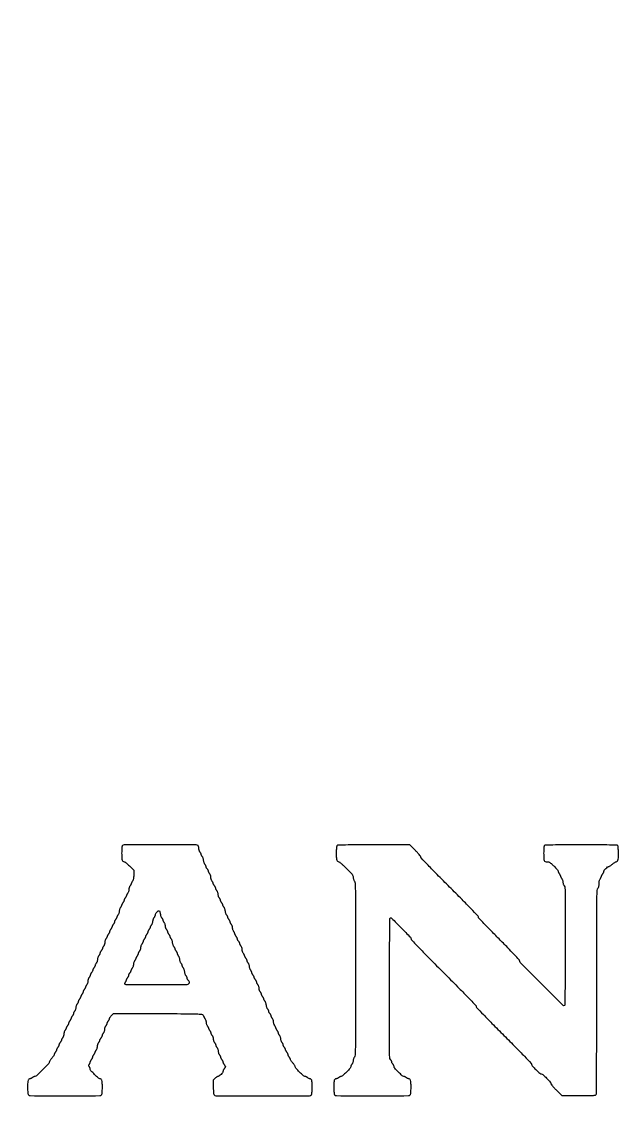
# Model space of a CAD drawing. Header units: millimetres. Extents: x 0 to 1000, y 0 to 588.
# Drawn here: x 827.9 to 1000, y 0 to 311.2 of the extents above; entities that cross this region are included whole.
import ezdxf

# ---------------------------------------------------------------- set-up
doc = ezdxf.new("R2010")
doc.units = ezdxf.units.MM

msp = doc.modelspace()

# ---------------------------------------------------------------- linework, layer by layer
for points in [[(273.277, 483.9348, 0.000002), (273.2766, 337.614, 0.000002), (273.277, 191.2931, 0.198911)], [(677.9378, 384.1605, -0.000004), (677.9814, 359.4812, -0.000291)], [(731.5678, 338.3007, 0.000031), (731.5593, 434.6361, 0.00055)], [(731.484, 192.4257, 0.000011), (731.5272, 222.7923, 0.000297)]]:
    msp.add_lwpolyline(points, format="xyb")
for points in [[(856.9541, 73.4971, 0.157061), (856.8594, 73.3126, 0.017194), (856.7979, 72.8339, 0.016522), (856.7577, 72.1704, 0.006849), (856.7455, 71.2718, 0.009032), (856.7697, 69.9321, 0.061732), (856.8743, 69.2814, 0.158628), (857.0922, 68.9611, 0.166202), (857.4526, 68.8379, -0.15791), (857.6231, 68.7827, -0.011486), (858.0216, 68.4801, -0.015158), (858.4863, 68.0864, -0.01086), (858.9825, 67.6198), (860.2225, 66.4017), (860.2187, 65.0555, -0.010868), (860.2014, 64.3525, -0.036112), (860.1467, 63.8939, -0.054147), (860.0436, 63.559, -0.064262), (859.8748, 63.2745, 0.025088), (859.7441, 63.089, 0.024961), (859.6325, 62.891, 0.025753), (859.5527, 62.7086, 0.082945), (859.5271, 62.5792, -0.082945), (859.5015, 62.4497, -0.025753), (859.4218, 62.2673, -0.024961), (859.3101, 62.0694, -0.025088), (859.1793, 61.8837, 0.05391), (859.0485, 61.6732, 0.031665), (858.937, 61.398, 0.031362), (858.8594, 61.1055, 0.045942), (858.8317, 60.8407, -0.045942), (858.8039, 60.5759, -0.031362), (858.7263, 60.2832, -0.031665), (858.6148, 60.0081, -0.05391), (858.484, 59.7975, 0.025088), (858.3533, 59.612, 0.024961), (858.2416, 59.4139, 0.025753), (858.1618, 59.2316, 0.082945), (858.1363, 59.1021, -0.082945), (858.1107, 58.9727, -0.025753), (858.031, 58.7902, -0.024961), (857.9192, 58.5923, -0.025088), (857.7886, 58.4067, 0.025088), (857.6579, 58.2211, 0.024961), (857.5461, 58.0232, 0.025753), (857.4665, 57.8408, 0.082945), (857.4408, 57.7113, -0.082945), (857.4153, 57.5818, -0.025753), (857.3355, 57.3994, -0.024961), (857.2239, 57.2015, -0.025088), (857.0931, 57.0159, 0.025088), (856.9625, 56.8303, 0.024961), (856.8508, 56.6324, 0.025753), (856.7711, 56.4499, 0.082945), (856.7455, 56.3205, -0.082945), (856.7198, 56.191, -0.025753), (856.6401, 56.0087, -0.024961), (856.5284, 55.8106, -0.025088), (856.3978, 55.6251, 0.05391), (856.2669, 55.4145, 0.031665), (856.1554, 55.1394, 0.031362), (856.0779, 54.8467, 0.045942), (856.0501, 54.5819, -0.045942), (856.0223, 54.3171, -0.031362), (855.9448, 54.0246, -0.031665), (855.8333, 53.7494, -0.05391), (855.7023, 53.5389, 0.025088), (855.5717, 53.3532, 0.024961), (855.4599, 53.1553, 0.025753), (855.3803, 52.9729, 0.082945), (855.3546, 52.8434, -0.082945), (855.3291, 52.714, -0.025753), (855.2493, 52.5316, -0.024961), (855.1376, 52.3336, -0.025088), (855.0069, 52.1481, 0.025088), (854.8762, 51.9625, 0.024961), (854.7646, 51.7645, 0.025753), (854.6848, 51.582, 0.082945), (854.6593, 51.4526, -0.082945), (854.6336, 51.3231, -0.025753), (854.5539, 51.1408, -0.024961), (854.4422, 50.9428, -0.025088), (854.3116, 50.7572, 0.025088), (854.1808, 50.5717, 0.024961), (854.0691, 50.3736, 0.025753), (853.9894, 50.1912, 0.082945), (853.9638, 50.0617, -0.082945), (853.9383, 49.9323, -0.025753), (853.8585, 49.75, -0.024961), (853.7468, 49.5519, -0.025088), (853.6161, 49.3664, 0.025088), (853.4855, 49.1808, 0.024961), (853.3737, 48.9828, 0.025753), (853.2939, 48.8005, 0.082945), (853.2684, 48.671, -0.082945), (853.2428, 48.5416, -0.025753), (853.1631, 48.3591, -0.024961), (853.0514, 48.1611, -0.025088), (852.9207, 47.9755, 0.025088), (852.79, 47.79, 0.024961), (852.6784, 47.592, 0.025753), (852.5986, 47.4096, 0.082945), (852.5731, 47.2802, -0.082945), (852.5474, 47.1507, -0.025753), (852.4676, 46.9683, -0.024961), (852.356, 46.7702, -0.025088), (852.2253, 46.5847, 0.05391), (852.0944, 46.3742, 0.031665), (851.9829, 46.099, 0.031362), (851.9054, 45.8063, 0.045942), (851.8776, 45.5417, -0.045942), (851.8498, 45.2769, -0.031362), (851.7723, 44.9842, -0.031665), (851.6607, 44.709, -0.05391), (851.5299, 44.4985, 0.025088), (851.3992, 44.313, 0.024961), (851.2875, 44.1149, 0.025753), (851.2077, 43.9326, 0.082945), (851.1822, 43.8031, -0.082945), (851.1566, 43.6737, -0.025753), (851.0769, 43.4912, -0.024961), (850.9652, 43.2932, -0.025088), (850.8344, 43.1077, 0.025088), (850.7038, 42.9221, 0.024961), (850.5921, 42.7241, 0.025753), (850.5124, 42.5418, 0.082945), (850.4867, 42.4123, -0.082945), (850.4612, 42.2828, -0.025753), (850.3814, 42.1004, -0.024961), (850.2698, 41.9025, -0.025088), (850.1391, 41.7168, 0.05391), (850.0082, 41.5063, 0.031665), (849.8967, 41.2311, 0.031362), (849.8191, 40.9386, 0.045942), (849.7914, 40.6738, -0.045942), (849.7636, 40.409, -0.031362), (849.6861, 40.1163, -0.031665), (849.5745, 39.8411, -0.05391), (849.4437, 39.6306, 0.025088), (849.3129, 39.4451, 0.024961), (849.2012, 39.247, 0.025753), (849.1215, 39.0647, 0.082945), (849.0959, 38.9353, -0.082945), (849.0704, 38.8058, -0.025753), (848.9906, 38.6234, -0.024961), (848.879, 38.4253, -0.025088), (848.7482, 38.2398, 0.025088), (848.6176, 38.0542, 0.024961), (848.5059, 37.8562, 0.025753), (848.4262, 37.6739, 0.082945), (848.4005, 37.5444, -0.082945), (848.3749, 37.415, -0.025753), (848.2952, 37.2325, -0.024961), (848.1835, 37.0346, -0.025088), (848.0529, 36.8489, 0.025088), (847.9221, 36.6634, 0.024961), (847.8105, 36.4655, 0.025753), (847.7307, 36.283, 0.082945), (847.7052, 36.1536, -0.082945), (847.6795, 36.0241, -0.025753), (847.5999, 35.8418, -0.024961), (847.4881, 35.6437, -0.025088), (847.3574, 35.4582, 0.05391), (847.2265, 35.2476, 0.031665), (847.115, 34.9725, 0.031362), (847.0375, 34.6798, 0.045942), (847.0097, 34.4151, -0.045942), (846.9819, 34.1503, -0.031362), (846.9044, 33.8577, -0.031665), (846.7929, 33.5825, -0.05391), (846.662, 33.3719, 0.025088), (846.5313, 33.1864, 0.024961), (846.4197, 32.9884, 0.025753), (846.3399, 32.806, 0.082945), (846.3143, 32.6765, -0.082945), (846.2887, 32.5471, -0.025753), (846.209, 32.3646, -0.024961), (846.0973, 32.1667, -0.025088), (845.9666, 31.9812, 0.025088), (845.8359, 31.7955, 0.024961), (845.7242, 31.5976, 0.025753), (845.6445, 31.4152, 0.082945), (845.6189, 31.2857, -0.082945), (845.5933, 31.1562, -0.025753), (845.5135, 30.9739, -0.024961), (845.4019, 30.7759, -0.025088), (845.2712, 30.5903, 0.025088), (845.1405, 30.4048, 0.024961), (845.0288, 30.2068, 0.025753), (844.949, 30.0243, 0.082945), (844.9235, 29.8949, -0.082945), (844.8979, 29.7654, -0.025753), (844.8182, 29.5831, -0.024961), (844.7064, 29.385, -0.025088), (844.5758, 29.1995, 0.025088), (844.4451, 29.014, 0.024961), (844.3334, 28.8159, 0.025753), (844.2537, 28.6336, 0.082945), (844.228, 28.504, -0.082945), (844.2025, 28.3746, -0.025753), (844.1227, 28.1922, -0.024961), (844.0111, 27.9942, -0.025088), (843.8803, 27.8087, 0.05391), (843.7495, 27.5981, 0.031665), (843.638, 27.323, 0.031362), (843.5604, 27.0303, 0.045942), (843.5327, 26.7655, -0.045942), (843.5049, 26.5008, -0.031362), (843.4273, 26.2081, -0.031665), (843.3158, 25.933, -0.05391), (843.185, 25.7224, 0.025088), (843.0542, 25.5369, 0.024961), (842.9426, 25.3389, 0.025753), (842.8628, 25.1564, 0.082945), (842.8373, 25.027, -0.082945), (842.8117, 24.8975, -0.025753), (842.732, 24.7152, -0.024961), (842.6202, 24.5171, -0.025088), (842.4895, 24.3316, 0.025088), (842.3589, 24.1461, 0.024961), (842.2471, 23.948, 0.025753), (842.1675, 23.7657, 0.082945), (842.1418, 23.6362, -0.082945), (842.1163, 23.5068, -0.025753), (842.0365, 23.3243, -0.024961), (841.9249, 23.1263, -0.025088), (841.7941, 22.9408, 0.025088), (841.6635, 22.7552, 0.024961), (841.5518, 22.5572, 0.025753), (841.472, 22.3749, 0.082945), (841.4465, 22.2454, -0.082945), (841.4208, 22.1159, -0.025753), (841.3411, 21.9335, -0.024961), (841.2294, 21.7355, -0.025088), (841.0988, 21.5499, 0.025088), (840.968, 21.3644, 0.024961), (840.8563, 21.1664, 0.025753), (840.7766, 20.984, 0.082945), (840.751, 20.8546, -0.082945), (840.7254, 20.7251, -0.025753), (840.6457, 20.5427, -0.024961), (840.534, 20.3447, -0.025088), (840.4033, 20.1592, 0.05391), (840.2724, 19.9486, 0.031665), (840.1609, 19.6734, 0.031362), (840.0834, 19.3808, 0.045942), (840.0556, 19.116, -0.045942), (840.0278, 18.8512, -0.031362), (839.9503, 18.5586, -0.031665), (839.8388, 18.2835, -0.05391), (839.7079, 18.0729, 0.025088), (839.5772, 17.8874, 0.024961), (839.4656, 17.6893, 0.025753), (839.3858, 17.507, 0.082945), (839.3602, 17.3775, -0.082945), (839.3346, 17.2481, -0.025753), (839.2549, 17.0656, -0.024961), (839.1432, 16.8677, -0.025088), (839.0125, 16.682, 0.025088), (838.8818, 16.4965, 0.024961), (838.7701, 16.2986, 0.025753), (838.6904, 16.1161, 0.082945), (838.6648, 15.9867, -0.082945), (838.6392, 15.8572, -0.025753), (838.5595, 15.6748, -0.024961), (838.4477, 15.4769, -0.025088), (838.3171, 15.2913, 0.025088), (838.1863, 15.1057, 0.024961), (838.0747, 14.9077, 0.025753), (837.9949, 14.7253, 0.082945), (837.9694, 14.5958, -0.082945), (837.9438, 14.4664, -0.025753), (837.8641, 14.2841, -0.024961), (837.7524, 14.086, -0.025088), (837.6217, 13.9005, 0.026255), (837.4913, 13.7144, 0.025895), (837.3804, 13.5149, 0.026804), (837.302, 13.3304, 0.083599), (837.2779, 13.1981, -0.127223), (837.2374, 13.0508, -0.018266), (837.0709, 12.7833, -0.019759), (836.8451, 12.4758, -0.01572), (836.5786, 12.162, 0.018554), (836.3123, 11.8448, 0.022375), (836.0874, 11.5276, 0.021763), (835.9244, 11.2483, 0.121806), (835.8832, 11.0814, -0.195085), (835.7031, 10.6377, -0.003879), (833.9583, 8.8683, -0.003931), (832.1877, 7.1281, -0.191145), (831.7377, 6.9424, 0.080054), (831.5975, 6.918, 0.027814), (831.4068, 6.8399, 0.026795), (831.2028, 6.729, 0.02812), (831.0153, 6.5986, -0.026417), (830.829, 6.4683, -0.025977), (830.6292, 6.3574, -0.026897), (830.4442, 6.2791, -0.083283), (830.3112, 6.2548, 0.171638), (829.9626, 6.1258, 0.151633), (829.751, 5.7996, 0.059693), (829.6484, 5.1451, 0.009023), (829.6245, 3.817, 0.006849), (829.6368, 2.9184, 0.016522), (829.6769, 2.255, 0.017194), (829.7385, 1.7762, 0.157061), (829.8331, 1.5917, 0.198563), (830.3613, 1.3725, 0.000336), (840.4033, 1.3657, 0.000336), (850.4453, 1.3725, 0.198563), (850.9736, 1.5917, 0.157061), (851.0681, 1.7762, 0.017194), (851.1298, 2.255, 0.016522), (851.1698, 2.9184, 0.006849), (851.1822, 3.817, 0.009032), (851.158, 5.1567, 0.061732), (851.0533, 5.8074, 0.158628), (850.8354, 6.1278, 0.166202), (850.4751, 6.2509, -0.187501), (850.0766, 6.4058, -0.007895), (848.9528, 7.468, -0.007742), (847.8611, 8.5664, -0.194097), (847.7052, 8.9529, 0.071746), (847.6862, 9.0842, 0.024456), (847.6226, 9.2665, 0.023733), (847.5318, 9.4636, 0.025213), (847.4244, 9.6472, -0.025256), (847.2713, 9.9087, -0.120335), (847.2305, 10.0756, -0.120335), (847.2713, 10.2427, -0.025256), (847.4244, 10.5042, 0.020874), (847.5321, 10.6847, 0.021229), (847.6238, 10.8725, 0.021582), (847.6893, 11.042, 0.077162), (847.709, 11.1562, -0.092361), (847.7323, 11.2705, -0.023951), (847.8116, 11.4416, -0.023525), (847.9224, 11.6314, -0.022062), (848.0529, 11.8142, 0.025088), (848.1835, 11.9998, 0.024961), (848.2952, 12.1977, 0.025753), (848.3749, 12.3802, 0.082945), (848.4005, 12.5096, -0.082945), (848.4262, 12.6391, -0.025753), (848.5059, 12.8214, -0.024961), (848.6176, 13.0195, -0.025088), (848.7482, 13.205, 0.025088), (848.879, 13.3905, 0.024961), (848.9906, 13.5886, 0.025753), (849.0704, 13.771, 0.082945), (849.0959, 13.9005, -0.082945), (849.1215, 14.0299, -0.025753), (849.2012, 14.2123, -0.024961), (849.3129, 14.4103, -0.025088), (849.4437, 14.5958, 0.05391), (849.5745, 14.8064, 0.031665), (849.6861, 15.0815, 0.031362), (849.7636, 15.3742, 0.045942), (849.7914, 15.639, -0.045942), (849.8191, 15.9038, -0.031362), (849.8967, 16.1964, -0.031665), (850.0082, 16.4715, -0.05391), (850.1391, 16.682, 0.025088), (850.2698, 16.8677, 0.024961), (850.3814, 17.0656, 0.025753), (850.4612, 17.2481, 0.082945), (850.4867, 17.3775, -0.082945), (850.5124, 17.507, -0.025753), (850.5921, 17.6893, -0.024961), (850.7038, 17.8874, -0.025088), (850.8344, 18.0729, 0.025088), (850.9652, 18.2584, 0.024961), (851.0769, 18.4565, 0.025753), (851.1566, 18.6389, 0.082945), (851.1822, 18.7684, -0.082945), (851.2077, 18.8978, -0.025753), (851.2875, 19.0802, -0.024961), (851.3992, 19.2782, -0.025088), (851.5299, 19.4637, 0.05391), (851.6607, 19.6743, 0.031665), (851.7723, 19.9494, 0.031362), (851.8498, 20.2421, 0.045942), (851.8776, 20.5069, -0.045942), (851.9054, 20.7716, -0.031362), (851.9829, 21.0642, -0.031665), (852.0944, 21.3394, -0.05391), (852.2253, 21.5499, 0.025088), (852.356, 21.7355, 0.024961), (852.4676, 21.9335, 0.025753), (852.5474, 22.1159, 0.082945), (852.5731, 22.2454, -0.082945), (852.5986, 22.3749, -0.025753), (852.6784, 22.5572, -0.024961), (852.79, 22.7552, -0.025088), (852.9207, 22.9408, 0.027729), (853.0512, 23.128, 0.026614), (853.1619, 23.3311, 0.027615), (853.24, 23.5203, 0.08078), (853.2646, 23.659, -0.118204), (853.3012, 23.8031, -0.027589), (853.4301, 24.0186, -0.026946), (853.6104, 24.2564, -0.023587), (853.823, 24.4848), (854.3776, 25.027), (867.1749, 25.027, -0.000628), (876.0235, 25.0159, -0.012348), (878.7457, 24.9418, -0.041054), (880.0452, 24.7667, -0.34824), (880.3932, 24.3403, 0.083283), (880.4176, 24.2073, 0.026897), (880.4959, 24.0223, 0.025977), (880.6068, 23.8224, 0.026417), (880.7371, 23.6362, -0.05391), (880.868, 23.4256, -0.031665), (880.9795, 23.1504, -0.031362), (881.0571, 22.8579, -0.045942), (881.0849, 22.5931, 0.045942), (881.1126, 22.3283, 0.031362), (881.1902, 22.0356, 0.031665), (881.3017, 21.7606, 0.05391), (881.4325, 21.5499, -0.025088), (881.5632, 21.3644, -0.024961), (881.6749, 21.1664, -0.025753), (881.7546, 20.984, -0.082945), (881.7802, 20.8546, 0.082945), (881.8059, 20.7251, 0.025753), (881.8856, 20.5427, 0.024961), (881.9973, 20.3447, 0.025088), (882.1279, 20.1592, -0.025088), (882.2587, 19.9736, -0.024961), (882.3703, 19.7756, -0.025753), (882.4501, 19.5932, -0.082945), (882.4756, 19.4637, 0.082945), (882.5012, 19.3343, 0.025753), (882.5809, 19.1519, 0.024961), (882.6926, 18.9539, 0.025088), (882.8234, 18.7684, -0.05391), (882.9542, 18.5577, -0.031665), (883.0657, 18.2827, -0.031362), (883.1433, 17.99, -0.045942), (883.1711, 17.7252, 0.045942), (883.1988, 17.4604, 0.031362), (883.2764, 17.1678, 0.031665), (883.3879, 16.8927, 0.05391), (883.5188, 16.682, -0.025088), (883.6495, 16.4965, -0.024961), (883.7611, 16.2986, -0.025753), (883.8409, 16.1161, -0.082945), (883.8664, 15.9867, 0.082945), (883.8921, 15.8572, 0.025753), (883.9718, 15.6748, 0.024961), (884.0835, 15.4769, 0.025088), (884.2141, 15.2913, -0.05391), (884.3451, 15.0807, -0.031665), (884.4566, 14.8055, -0.031362), (884.5341, 14.513, -0.045942), (884.5619, 14.2482, 0.045942), (884.5897, 13.9834, 0.031362), (884.6672, 13.6907, 0.031665), (884.7787, 13.4156, 0.05391), (884.9096, 13.205, -0.025088), (885.0402, 13.0195, -0.024961), (885.152, 12.8214, -0.025753), (885.2317, 12.6391, -0.082945), (885.2573, 12.5096, 0.082945), (885.2829, 12.3802, 0.025753), (885.3626, 12.1977, 0.024961), (885.4743, 11.9998, 0.025088), (885.605, 11.8142, -0.027469), (885.7354, 11.6272, -0.026491), (885.8463, 11.4248, -0.027478), (885.9243, 11.2363, -0.081269), (885.9488, 11.0988, 0.082573), (885.9737, 10.9608, 0.027352), (886.0537, 10.7706, 0.02638), (886.167, 10.5658, 0.027089), (886.3004, 10.376, -0.020589), (886.4335, 10.1916, -0.022921), (886.546, 10.0033, -0.023045), (886.6263, 9.8354, -0.10042), (886.6481, 9.728, -0.10042), (886.6263, 9.6205, -0.023045), (886.546, 9.4527, -0.022921), (886.4335, 9.2644, -0.020589), (886.3004, 9.08, 0.029668), (886.1673, 8.8885, 0.027895), (886.0549, 8.6786, 0.029024), (885.9765, 8.4814, 0.080238), (885.9527, 8.3343, -0.166027), (885.8365, 7.9941, -0.031989), (885.4, 7.4984, -0.032001), (884.9036, 7.0624, -0.165697), (884.563, 6.9464, 0.123435), (884.4195, 6.9104, 0.027433), (884.2016, 6.7779, 0.026901), (883.96, 6.5925, 0.023123), (883.7267, 6.373), (883.1711, 5.7997), (883.1711, 3.8001, 0.00693), (883.1834, 2.91, 0.01662), (883.2236, 2.2513, 0.017308), (883.2851, 1.7757, 0.156761), (883.3797, 1.5917, 0.198715), (883.9138, 1.3702, 0.00019), (897.4269, 1.3651, 0.00019), (910.9402, 1.3702, 0.198715), (911.4743, 1.5917, 0.157061), (911.5689, 1.7762, 0.017194), (911.6304, 2.255, 0.016522), (911.6706, 2.9184, 0.006849), (911.6829, 3.817, 0.009023), (911.659, 5.1451, 0.059693), (911.5564, 5.7996, 0.151633), (911.3447, 6.1258, 0.171638), (910.9962, 6.2548, -0.083283), (910.8632, 6.2791, -0.026897), (910.6782, 6.3574, -0.025977), (910.4782, 6.4683, -0.026417), (910.292, 6.5986, 0.027505), (910.105, 6.729, 0.026508), (909.9025, 6.8399, 0.027497), (909.7139, 6.918, 0.081201), (909.5763, 6.9424, -0.185735), (909.1593, 7.1095, -0.008767), (908.0499, 8.1764, -0.008646), (906.9771, 9.2823, -0.190462), (906.815, 9.6926, 0.122149), (906.7739, 9.8586, 0.021633), (906.6108, 10.1373, 0.022281), (906.3858, 10.4542, 0.01844), (906.1196, 10.7711, -0.01572), (905.853, 11.0849, -0.019759), (905.6273, 11.3925, -0.018266), (905.4607, 11.6599, -0.127223), (905.4203, 11.8072, 0.083599), (905.3961, 11.9396, 0.026804), (905.3177, 12.124, 0.025895), (905.2069, 12.3236, 0.026255), (905.0765, 12.5096, -0.025088), (904.9457, 12.6952, -0.024961), (904.8341, 12.8932, -0.025753), (904.7543, 13.0755, -0.082945), (904.7288, 13.205, 0.082945), (904.7032, 13.3345, 0.025753), (904.6235, 13.5169, 0.024961), (904.5117, 13.7149, 0.025088), (904.3811, 13.9005, -0.025088), (904.2504, 14.086, -0.024961), (904.1386, 14.2841, -0.025753), (904.059, 14.4664, -0.082945), (904.0333, 14.5958, 0.082945), (904.0078, 14.7253, 0.025753), (903.928, 14.9077, 0.024961), (903.8164, 15.1057, 0.025088), (903.6856, 15.2913, -0.025088), (903.555, 15.4769, -0.024961), (903.4433, 15.6748, -0.025753), (903.3635, 15.8572, -0.082945), (903.338, 15.9867, 0.082945), (903.3123, 16.1161, 0.025753), (903.2326, 16.2986, 0.024961), (903.1209, 16.4965, 0.025088), (902.9903, 16.682, -0.05391), (902.8594, 16.8927, -0.031665), (902.7479, 17.1678, -0.031362), (902.6704, 17.4604, -0.045942), (902.6425, 17.7252, 0.045942), (902.6147, 17.99, 0.031362), (902.5372, 18.2827, 0.031665), (902.4257, 18.5577, 0.05391), (902.2948, 18.7684, -0.025088), (902.1642, 18.9539, -0.024961), (902.0524, 19.1519, -0.025753), (901.9728, 19.3343, -0.082945), (901.9471, 19.4637, 0.082945), (901.9216, 19.5932, 0.025753), (901.8418, 19.7756, 0.024961), (901.7301, 19.9736, 0.025088), (901.5994, 20.1592, -0.025088), (901.4687, 20.3447, -0.024961), (901.3571, 20.5427, -0.025753), (901.2773, 20.7251, -0.082945), (901.2518, 20.8546, 0.082945), (901.2261, 20.984, 0.025753), (901.1464, 21.1664, 0.024961), (901.0347, 21.3644, 0.025088), (900.904, 21.5499, -0.05391), (900.7731, 21.7606, -0.031665), (900.6616, 22.0356, -0.031362), (900.5841, 22.3283, -0.045942), (900.5563, 22.5931, 0.045942), (900.5285, 22.8579, 0.031362), (900.451, 23.1504, 0.031665), (900.3394, 23.4256, 0.05391), (900.2086, 23.6362, -0.025088), (900.078, 23.8218, -0.024961), (899.9662, 24.0197, -0.025753), (899.8864, 24.2021, -0.082945), (899.8609, 24.3316, 0.082945), (899.8353, 24.4611, 0.025753), (899.7556, 24.6435, 0.024961), (899.6439, 24.8414, 0.025088), (899.5132, 25.027, -0.025088), (899.3825, 25.2126, -0.024961), (899.2708, 25.4105, -0.025753), (899.1911, 25.593, -0.082945), (899.1654, 25.7224, 0.082945), (899.1399, 25.8519, 0.025753), (899.0601, 26.0342, 0.024961), (898.9485, 26.2323, 0.025088), (898.8178, 26.4178, -0.05391), (898.6869, 26.6285, -0.031665), (898.5754, 26.9035, -0.031362), (898.4978, 27.1962, -0.045942), (898.4701, 27.461, 0.045942), (898.4423, 27.7258, 0.031362), (898.3648, 28.0183, 0.031665), (898.2532, 28.2935, 0.05391), (898.1224, 28.504, -0.025088), (897.9917, 28.6897, -0.024961), (897.88, 28.8876, -0.025753), (897.8002, 29.07, -0.082945), (897.7747, 29.1995, 0.082945), (897.7491, 29.3289, 0.025753), (897.6694, 29.5113, 0.024961), (897.5577, 29.7093, 0.025088), (897.4269, 29.8949, -0.025088), (897.2963, 30.0804, -0.024961), (897.1846, 30.2784, -0.025753), (897.1049, 30.4609, -0.082945), (897.0792, 30.5903, 0.082945), (897.0537, 30.7198, 0.025753), (896.9739, 30.9021, 0.024961), (896.8622, 31.1002, 0.025088), (896.7316, 31.2857, -0.05391), (896.6007, 31.4962, -0.031665), (896.4892, 31.7714, -0.031362), (896.4116, 32.0641, -0.045942), (896.3839, 32.3288, 0.045942), (896.3561, 32.5936, 0.031362), (896.2786, 32.8862, 0.031665), (896.167, 33.1614, 0.05391), (896.0362, 33.3719, -0.025088), (895.9054, 33.5575, -0.024961), (895.7937, 33.7555, -0.025753), (895.714, 33.9379, -0.082945), (895.6884, 34.0674, 0.082945), (895.6629, 34.1968, 0.025753), (895.5831, 34.3792, 0.024961), (895.4715, 34.5772, 0.025088), (895.3407, 34.7627, -0.025088), (895.2101, 34.9483, -0.024961), (895.0984, 35.1463, -0.025753), (895.0186, 35.3287, -0.082945), (894.993, 35.4582, 0.082945), (894.9674, 35.5877, 0.025753), (894.8877, 35.77, 0.024961), (894.776, 35.968, 0.025088), (894.6454, 36.1536, -0.025088), (894.5146, 36.3391, -0.024961), (894.403, 36.5371, -0.025753), (894.3232, 36.7195, -0.082945), (894.2977, 36.8489, 0.082945), (894.272, 36.9785, 0.025753), (894.1922, 37.1608, 0.024961), (894.0806, 37.3589, 0.025088), (893.9499, 37.5444, -0.05391), (893.819, 37.7549, -0.031665), (893.7075, 38.0301, -0.031362), (893.63, 38.3228, -0.045942), (893.6022, 38.5876, 0.045942), (893.5744, 38.8523, 0.031362), (893.4969, 39.1449, 0.031665), (893.3854, 39.4201, 0.05391), (893.2545, 39.6306, -0.025088), (893.1238, 39.8162, -0.024961), (893.0122, 40.0142, -0.025753), (892.9324, 40.1966, -0.082945), (892.9068, 40.3261, 0.082945), (892.8812, 40.4555, 0.025753), (892.8015, 40.6379, 0.024961), (892.6898, 40.8359, 0.025088), (892.559, 41.0215, -0.025088), (892.4284, 41.207, -0.024961), (892.3167, 41.405, -0.025753), (892.237, 41.5874, -0.082945), (892.2114, 41.7168, 0.082945), (892.1858, 41.8463, 0.025753), (892.106, 42.0287, 0.024961), (891.9944, 42.2268, 0.025088), (891.8637, 42.4123, -0.05391), (891.7328, 42.6228, -0.031665), (891.6213, 42.898, -0.031362), (891.5438, 43.1907, -0.045942), (891.516, 43.4553, 0.045942), (891.4882, 43.7201, 0.031362), (891.4107, 44.0128, 0.031665), (891.2992, 44.288, 0.05391), (891.1683, 44.4985, -0.025088), (891.0376, 44.684, -0.024961), (890.9258, 44.8821, -0.025753), (890.8462, 45.0644, -0.082945), (890.8205, 45.194, 0.082945), (890.795, 45.3234, 0.025753), (890.7152, 45.5058, 0.024961), (890.6036, 45.7038, 0.025088), (890.4728, 45.8893, -0.025088), (890.3422, 46.0749, -0.024961), (890.2305, 46.2729, -0.025753), (890.1508, 46.4552, -0.082945), (890.1252, 46.5847, 0.082945), (890.0995, 46.7142, 0.025753), (890.0198, 46.8966, 0.024961), (889.9081, 47.0946, 0.025088), (889.7775, 47.2802, -0.025088), (889.6467, 47.4657, -0.024961), (889.5351, 47.6637, -0.025753), (889.4553, 47.8461, -0.082945), (889.4298, 47.9755, 0.082945), (889.4042, 48.105, 0.025753), (889.3245, 48.2874, 0.024961), (889.2127, 48.4854, 0.025088), (889.082, 48.671, -0.05391), (888.9512, 48.8815, -0.031665), (888.8396, 49.1567, -0.031362), (888.7621, 49.4493, -0.045942), (888.7343, 49.7141, 0.045942), (888.7065, 49.9789, 0.031362), (888.629, 50.2715, 0.031665), (888.5175, 50.5467, 0.05391), (888.3866, 50.7572, -0.025088), (888.2559, 50.9428, -0.024961), (888.1443, 51.1408, -0.025753), (888.0645, 51.3231, -0.082945), (888.0389, 51.4526, 0.082945), (888.0133, 51.582, 0.025753), (887.9336, 51.7645, 0.024961), (887.8219, 51.9625, 0.025088), (887.6913, 52.1481, -0.025088), (887.5605, 52.3336, -0.024961), (887.4488, 52.5316, -0.025753), (887.3691, 52.714, -0.082945), (887.3435, 52.8434, 0.082945), (887.3179, 52.9729, 0.025753), (887.2382, 53.1553, 0.024961), (887.1265, 53.3532, 0.025088), (886.9958, 53.5389, -0.05391), (886.8649, 53.7494, -0.031665), (886.7534, 54.0246, -0.031362), (886.6759, 54.3171, -0.045942), (886.6481, 54.5819, 0.045942), (886.6203, 54.8467, 0.031362), (886.5428, 55.1394, 0.031665), (886.4313, 55.4145, 0.05391), (886.3004, 55.6251, -0.025088), (886.1697, 55.8106, -0.024961), (886.0581, 56.0087, -0.025753), (885.9783, 56.191, -0.082945), (885.9527, 56.3205, 0.082945), (885.9271, 56.4499, 0.025753), (885.8473, 56.6324, 0.024961), (885.7357, 56.8303, 0.025088), (885.605, 57.0159, -0.025088), (885.4743, 57.2015, -0.024961), (885.3626, 57.3994, -0.025753), (885.2829, 57.5818, -0.082945), (885.2573, 57.7113, 0.082945), (885.2317, 57.8408, 0.025753), (885.152, 58.0232, 0.024961), (885.0402, 58.2211, 0.025088), (884.9096, 58.4067, -0.05391), (884.7787, 58.6173, -0.031665), (884.6672, 58.8925, -0.031362), (884.5897, 59.185, -0.045942), (884.5619, 59.4498, 0.045942), (884.5341, 59.7146, 0.031362), (884.4566, 60.0073, 0.031665), (884.3451, 60.2823, 0.05391), (884.2141, 60.493, -0.025088), (884.0835, 60.6785, -0.024961), (883.9718, 60.8766, -0.025753), (883.8921, 61.0589, -0.082945), (883.8664, 61.1883, 0.082945), (883.8409, 61.3178, 0.025753), (883.7611, 61.5002, 0.024961), (883.6495, 61.6982, 0.025088), (883.5188, 61.8837, -0.025088), (883.3881, 62.0694, -0.024961), (883.2764, 62.2673, -0.025753), (883.1966, 62.4497, -0.082945), (883.1711, 62.5792, 0.082945), (883.1454, 62.7086, 0.025753), (883.0657, 62.891, 0.024961), (882.954, 63.089, 0.025088), (882.8234, 63.2745, -0.05391), (882.6924, 63.4852, -0.031665), (882.5809, 63.7602, -0.031362), (882.5034, 64.0529, -0.045942), (882.4756, 64.3177, 0.045942), (882.4478, 64.5825, 0.031362), (882.3703, 64.8751, 0.031665), (882.2588, 65.1502, 0.05391), (882.1279, 65.3609, -0.025088), (881.9973, 65.5464, -0.024961), (881.8856, 65.7443, -0.025753), (881.8059, 65.9268, -0.082945), (881.7802, 66.0562, 0.082945), (881.7546, 66.1857, 0.025753), (881.6749, 66.3681, 0.024961), (881.5632, 66.5661, 0.025088), (881.4325, 66.7516, -0.025088), (881.3018, 66.9372, -0.024961), (881.1902, 67.1352, -0.025753), (881.1104, 67.3176, -0.082945), (881.0849, 67.4471, 0.082945), (881.0592, 67.5765, 0.025753), (880.9795, 67.7589, 0.024961), (880.8678, 67.9569, 0.025088), (880.7371, 68.1424, -0.05391), (880.6062, 68.3531, -0.031665), (880.4947, 68.6281, -0.031362), (880.4172, 68.9208, -0.045942), (880.3894, 69.1856, 0.045942), (880.3616, 69.4504, 0.031362), (880.2841, 69.7429, 0.031665), (880.1726, 70.0181, 0.05391), (880.0417, 70.2286, -0.025088), (879.911, 70.4143, -0.024961), (879.7993, 70.6122, -0.025753), (879.7196, 70.7946, -0.082945), (879.694, 70.9241, 0.082945), (879.6684, 71.0536, 0.025753), (879.5887, 71.2359, 0.024961), (879.477, 71.4339, 0.025088), (879.3463, 71.6195, -0.05443), (879.2147, 71.8317, -0.032597), (879.1043, 72.1073, -0.032193), (879.0287, 72.4017, -0.045272), (879.0025, 72.6713, 0.030331), (878.9856, 72.9229, 0.031084), (878.9384, 73.1685, 0.032707), (878.8706, 73.3751, 0.101033), (878.7899, 73.4971, 0.198585), (878.261, 73.7167, 0.000315), (867.8721, 73.7232, 0.000315), (857.4831, 73.7167, 0.198585)], [(918.8456, 73.4971, 0.157061), (918.7509, 73.3126, 0.017194), (918.6894, 72.8339, 0.016522), (918.6493, 72.1704, 0.006849), (918.637, 71.2718, 0.009025), (918.6612, 69.9286, 0.062373), (918.7664, 69.2794, 0.160494), (918.9863, 68.9604, 0.163685), (919.3508, 68.8379, -0.173058), (919.5355, 68.772, -0.006062), (920.1268, 68.2764, -0.010637), (920.8155, 67.6588, -0.007168), (921.5761, 66.9263, -0.003932), (922.7207, 65.774, -0.032092), (923.2043, 65.2114, -0.07333), (923.4295, 64.7986, -0.087), (923.5087, 64.362, 0.041115), (923.5343, 64.0721, 0.034002), (923.6075, 63.7708, 0.034907), (923.7172, 63.493, 0.05455), (923.8525, 63.2745, -0.159739), (924.0816, 62.6411, -0.004201), (924.1477, 59.6088, -0.003156), (924.1862, 54.1645, -0.000192), (924.1925, 37.8921, -0.000192), (924.1862, 21.6198, -0.003156), (924.1477, 16.1754, -0.004201), (924.0816, 13.1431, -0.159739), (923.8525, 12.5096, 0.05391), (923.7217, 12.2991, 0.031665), (923.6102, 12.024, 0.031362), (923.5326, 11.7313, 0.045942), (923.5048, 11.4665, -0.045942), (923.4771, 11.2018, -0.031362), (923.3995, 10.9091, -0.031665), (923.288, 10.634, -0.05391), (923.1572, 10.4234, 0.02952), (923.0267, 10.2347, 0.027412), (922.9159, 10.0274, 0.028479), (922.8381, 9.832, 0.077528), (922.8133, 9.6857, -0.187895), (922.6486, 9.2784, -0.008428), (921.5724, 8.174, -0.008488), (920.4599, 7.1072, -0.185514), (920.0482, 6.9424, 0.081201), (919.9105, 6.918, 0.027497), (919.722, 6.8399, 0.026508), (919.5195, 6.729, 0.027505), (919.3324, 6.5986, -0.026417), (919.1462, 6.4683, -0.025977), (918.9463, 6.3574, -0.026897), (918.7613, 6.2791, -0.083283), (918.6283, 6.2548, 0.171638), (918.2797, 6.1258, 0.151633), (918.0681, 5.7996, 0.059693), (917.9655, 5.1451, 0.009023), (917.9416, 3.817, 0.006849), (917.9539, 2.9184, 0.016522), (917.994, 2.255, 0.017194), (918.0556, 1.7762, 0.157061), (918.1502, 1.5917, 0.198585), (918.6792, 1.3721, 0.000315), (929.0681, 1.3656, 0.000315), (939.457, 1.3721, 0.198585), (939.9861, 1.5917, 0.157061), (940.0807, 1.7762, 0.017194), (940.1422, 2.255, 0.016522), (940.1824, 2.9184, 0.006849), (940.1947, 3.817, 0.009023), (940.1708, 5.1451, 0.059693), (940.0682, 5.7996, 0.151633), (939.8565, 6.1258, 0.171638), (939.508, 6.2548, -0.083283), (939.375, 6.2791, -0.026897), (939.19, 6.3574, -0.025977), (938.99, 6.4683, -0.026417), (938.8039, 6.5986, 0.027505), (938.6168, 6.729, 0.026508), (938.4143, 6.8399, 0.027497), (938.2258, 6.918, 0.081201), (938.0881, 6.9424, -0.185514), (937.6764, 7.1072, -0.008488), (936.5639, 8.174, -0.008428), (935.4876, 9.2784, -0.187895), (935.323, 9.6857, 0.077528), (935.2982, 9.832, 0.028479), (935.2203, 10.0274, 0.027412), (935.1096, 10.2347, 0.02952), (934.9791, 10.4234, -0.023066), (934.8487, 10.6069, -0.024139), (934.7378, 10.7991, -0.024714), (934.6589, 10.9733, -0.090157), (934.6353, 11.092, 0.087839), (934.6117, 11.2135, 0.021575), (934.5302, 11.4009, 0.021428), (934.4166, 11.6108, 0.019955), (934.283, 11.8152, -0.144913), (934.0536, 12.4828, -0.007093), (933.9853, 14.8426, -0.004003), (933.956, 19.196, -0.000235), (933.9787, 32.4291, -0.000449), (934.01, 42.5312, -0.002135), (934.0577, 48.3119, -0.000417), (934.1133, 52.4612, -0.318913), (934.2319, 52.6233, -0.284169), (934.6078, 52.5345, -0.001561), (937.3281, 49.7952, -0.001971), (939.9963, 47.0702, -0.195151), (940.1947, 46.5813, 0.193481), (940.3017, 46.3151, 0.000729), (942.6433, 43.8806, 0.003149), (945.5698, 40.8846, 0.001287), (949.5828, 36.8489, -0.001272), (953.6254, 32.7837, -0.003203), (956.5435, 29.7961, -0.000769), (958.862, 27.3845, -0.1934), (958.9707, 27.1137, 0.192312), (959.0778, 26.8457, 0.001032), (961.0451, 24.7843, 0.003731), (963.5339, 22.2256, 0.001505), (966.968, 18.7684, -0.001497), (970.4129, 15.3002, -0.003758), (972.8987, 12.7446, -0.001056), (974.8575, 10.6915, -0.192267), (974.9652, 10.4216, 0.188237), (975.1393, 9.9755, 0.010368), (976.1974, 8.8732, 0.010373), (977.3003, 7.8159, 0.188071), (977.7469, 7.6418, -0.188091), (978.1954, 7.4668, -0.010494), (979.2972, 6.4099, -0.010498), (980.3536, 5.3075, -0.187957), (980.5285, 4.8587, 0.160821), (980.5997, 4.6429, 0.013546), (980.9664, 4.1752, 0.015851), (981.4702, 3.6051, 0.009047), (982.1123, 2.9475), (983.6963, 1.383), (988.5101, 1.383, 0.002233), (990.8178, 1.3934, 0.008146), (992.2814, 1.4303, 0.0063), (993.2984, 1.4854, 0.18163), (993.5327, 1.5917, 0.196785), (993.6511, 1.8744, 0.000258), (993.698, 7.9857, 0.00145), (993.7341, 16.4707, 0.000306), (993.7451, 31.277, -0.000161), (993.7539, 50.5431, -0.00268), (993.7931, 56.9422, -0.003118), (993.857, 60.5403, -0.161337), (994.089, 61.1883, 0.057976), (994.2445, 61.443, 0.046828), (994.351, 61.7455, 0.038533), (994.4138, 62.1159, 0.020712), (994.4366, 62.5792, -0.020712), (994.4596, 63.0423, -0.038533), (994.5224, 63.4129, -0.046828), (994.6289, 63.7153, -0.057976), (994.7844, 63.97, 0.025088), (994.9151, 64.1556, 0.024961), (995.0268, 64.3536, 0.025753), (995.1065, 64.5359, 0.082945), (995.1321, 64.6654, -0.082945), (995.1576, 64.7948, -0.025753), (995.2374, 64.9773, -0.024961), (995.3492, 65.1752, -0.025088), (995.4798, 65.3609, 0.027729), (995.6102, 65.548, 0.026614), (995.7211, 65.7511, 0.027615), (995.7992, 65.9404, 0.08078), (995.8236, 66.0791, -0.166028), (995.9377, 66.3989, -0.027699), (996.3777, 66.8933, -0.027497), (996.869, 67.336, -0.171227), (997.1837, 67.4471, 0.128632), (997.3243, 67.4838, 0.015333), (997.6022, 67.6513, 0.017479), (997.9253, 67.8761, 0.013524), (998.2615, 68.1424, -0.013429), (998.5974, 68.4087, -0.017386), (998.9201, 68.6336, -0.015205), (999.1976, 68.8013, -0.128951), (999.3374, 68.8379, 0.184064), (999.6707, 68.9649, 0.145234), (999.8753, 69.2956, 0.057415), (999.9761, 69.957, 0.009096), (1000, 71.2718, 0.006849), (999.9877, 72.1704, 0.016522), (999.9476, 72.8339, 0.017194), (999.886, 73.3126, 0.157061), (999.7914, 73.4971, 0.191917), (999.5279, 73.6104, 0.001805), (997.3824, 73.6605, 0.004004), (994.3383, 73.6963, 0.00093), (989.2211, 73.7058, 0.00093), (984.104, 73.6963, 0.004004), (981.0599, 73.6605, 0.001805), (978.9144, 73.6104, 0.191917), (978.6509, 73.4971, 0.157061), (978.5562, 73.3126, 0.017194), (978.4947, 72.8339, 0.016522), (978.4546, 72.1704, 0.006849), (978.4423, 71.2718, 0.009099), (978.4691, 69.7997, 0.093409), (978.6029, 69.2086, 0.215138), (978.9078, 68.9313, 0.078715), (979.4971, 68.8379, -0.068081), (979.8905, 68.7841, -0.076043), (980.239, 68.6268, -0.042427), (980.6611, 68.299, -0.007843), (981.3747, 67.6198, -0.011411), (981.85, 67.1311, -0.015812), (982.2516, 66.6704, -0.012304), (982.5593, 66.2746, -0.157143), (982.6186, 66.0985, 0.077528), (982.6433, 65.9522, 0.028479), (982.7212, 65.7568, 0.027412), (982.832, 65.5495, 0.02952), (982.9625, 65.3609, -0.025088), (983.0931, 65.1752, -0.024961), (983.2048, 64.9773, -0.025753), (983.2845, 64.7948, -0.082945), (983.3102, 64.6654, 0.082945), (983.3357, 64.5359, 0.025753), (983.4155, 64.3536, 0.024961), (983.5272, 64.1556, 0.025088), (983.6578, 63.97, -0.052452), (983.7884, 63.7613, -0.031996), (983.8991, 63.4921, -0.031827), (983.9754, 63.2082, -0.04812), (984.0017, 62.9537, 0.048262), (984.0284, 62.6954, 0.029588), (984.1068, 62.3991, 0.0295), (984.2203, 62.1124, 0.04577), (984.3541, 61.8825, -0.14196), (984.5798, 61.238, -0.009327), (984.6515, 59.2467, -0.004718), (984.6811, 55.5412, -0.000284), (984.6584, 44.398, -0.000541), (984.6271, 35.926, -0.002495), (984.5792, 31.0193, -0.000555), (984.5233, 27.4928, -0.318152), (984.4066, 27.3339, -0.284468), (984.0126, 27.4272, -0.000331), (977.8312, 33.635, -0.00042), (971.6994, 39.8116, -0.19775), (971.4882, 40.3247, 0.18967), (971.3859, 40.5847, 0.001738), (969.9384, 42.1284, 0.004924), (968.0919, 44.0457, 0.002081), (965.5771, 46.5847, -0.002083), (963.0638, 49.1224, -0.004918), (961.217, 51.0402, -0.001732), (959.7683, 52.5849, -0.189681), (959.6662, 52.8446, 0.192663), (959.5594, 53.1113, 0.000933), (957.4954, 55.2691, 0.003557), (954.8961, 57.9382, 0.001446), (951.3213, 61.536, -0.001424), (947.7106, 65.1697, -0.003639), (945.1215, 67.8286, -0.001003), (943.0855, 69.9587, -0.192529), (942.9764, 70.2317, 0.161236), (942.9053, 70.446, 0.013245), (942.5365, 70.9155, 0.015707), (942.0322, 71.4861, 0.009088), (941.3924, 72.1414), (939.8086, 73.7058), (929.4314, 73.7058, 0.000928), (924.3064, 73.6963, 0.003998), (921.2579, 73.6605, 0.0018), (919.1091, 73.6104, 0.191929)], [(867.8788, 53.8399, 0.028215), (867.9366, 53.5091, 0.026009), (868.0324, 53.1775, 0.026936), (868.1491, 52.8913, 0.073769), (868.2699, 52.7101, -0.032717), (868.3841, 52.5661, -0.030663), (868.4812, 52.4054, -0.032093), (868.5493, 52.252, -0.084742), (868.5713, 52.1344, 0.087512), (868.5952, 52.0104, 0.02559), (868.6739, 51.8322, 0.024861), (868.7847, 51.6372, 0.024315), (868.9151, 51.4526, -0.05391), (869.046, 51.2421, -0.031665), (869.1575, 50.9669, -0.031362), (869.235, 50.6742, -0.045942), (869.2628, 50.4095, 0.045942), (869.2907, 50.1447, 0.031362), (869.3682, 49.8521, 0.031665), (869.4797, 49.5769, 0.05391), (869.6106, 49.3664, -0.025088), (869.7412, 49.1808, -0.024961), (869.8529, 48.9828, -0.025753), (869.9326, 48.8005, -0.082945), (869.9583, 48.671, 0.082945), (869.9838, 48.5416, 0.025753), (870.0636, 48.3591, 0.024961), (870.1753, 48.1611, 0.025088), (870.3059, 47.9755, -0.025088), (870.4367, 47.79, -0.024961), (870.5483, 47.592, -0.025753), (870.6281, 47.4096, -0.082945), (870.6536, 47.2802, 0.082945), (870.6793, 47.1507, 0.025753), (870.7589, 46.9683, 0.024961), (870.8707, 46.7702, 0.025088), (871.0014, 46.5847, -0.05391), (871.1323, 46.3742, -0.031665), (871.2438, 46.099, -0.031362), (871.3213, 45.8063, -0.045942), (871.3491, 45.5417, 0.045942), (871.3769, 45.2769, 0.031362), (871.4544, 44.9842, 0.031665), (871.5659, 44.709, 0.05391), (871.6968, 44.4985, -0.025088), (871.8274, 44.313, -0.024961), (871.9391, 44.1149, -0.025753), (872.0189, 43.9326, -0.082945), (872.0445, 43.8031, 0.082945), (872.0701, 43.6737, 0.025753), (872.1498, 43.4912, 0.024961), (872.2615, 43.2932, 0.025088), (872.3922, 43.1077, -0.025088), (872.5229, 42.9221, -0.024961), (872.6346, 42.7241, -0.025753), (872.7143, 42.5418, -0.082945), (872.7399, 42.4123, 0.082945), (872.7655, 42.2828, 0.025753), (872.8453, 42.1004, 0.024961), (872.9569, 41.9025, 0.025088), (873.0876, 41.7168, -0.05391), (873.2185, 41.5063, -0.031665), (873.33, 41.2311, -0.031362), (873.4075, 40.9386, -0.045942), (873.4353, 40.6738, 0.045942), (873.4631, 40.409, 0.031362), (873.5406, 40.1163, 0.031665), (873.6521, 39.8411, 0.05391), (873.783, 39.6306, -0.025088), (873.9137, 39.4451, -0.024961), (874.0254, 39.247, -0.025753), (874.1051, 39.0647, -0.082945), (874.1307, 38.9353, 0.082945), (874.1563, 38.8058, 0.025753), (874.236, 38.6234, 0.024961), (874.3477, 38.4253, 0.025088), (874.4785, 38.2398, -0.05391), (874.6093, 38.0292, -0.031665), (874.7208, 37.7541, -0.031362), (874.7984, 37.4614, -0.045942), (874.8261, 37.1967, 0.045942), (874.8539, 36.9319, 0.031362), (874.9315, 36.6393, 0.031665), (875.043, 36.3641, 0.05391), (875.1738, 36.1536, -0.027469), (875.3042, 35.9665, -0.026491), (875.4151, 35.7641, -0.027478), (875.4932, 35.5757, -0.081269), (875.5177, 35.4381, 0.082573), (875.5426, 35.3002, 0.027352), (875.6226, 35.11, 0.02638), (875.7359, 34.9052, 0.027089), (875.8692, 34.7153, -0.039021), (876.1043, 34.3631, -0.097446), (876.2, 34.0705, -0.129294), (876.1654, 33.8157, -0.098576), (876.0084, 33.5806, -0.198137), (875.5234, 33.3788, -0.000376), (866.8128, 33.3594, -0.000312), (858.0585, 33.3519, -0.259995), (857.697, 33.5535, -0.157598), (857.6727, 33.6522, -0.048415), (857.6987, 33.8052, -0.043057), (857.7632, 33.9814, -0.035698), (857.8605, 34.1558, 0.021228), (857.9664, 34.3333, 0.02142), (858.0564, 34.5187, 0.021815), (858.1206, 34.6864, 0.076379), (858.1401, 34.8001, -0.092361), (858.1635, 34.9144, -0.023951), (858.2428, 35.0855, -0.023525), (858.3536, 35.2753, -0.022062), (858.484, 35.4582, 0.025088), (858.6147, 35.6437, 0.024961), (858.7263, 35.8418, 0.025753), (858.8061, 36.0241, 0.082945), (858.8317, 36.1536, -0.082945), (858.8573, 36.283, -0.025753), (858.937, 36.4655, -0.024961), (859.0487, 36.6634, -0.025088), (859.1793, 36.8489, 0.025088), (859.3101, 37.0346, 0.024961), (859.4218, 37.2325, 0.025753), (859.5015, 37.415, 0.082945), (859.5271, 37.5444, -0.082945), (859.5527, 37.6739, -0.025753), (859.6325, 37.8562, -0.024961), (859.7441, 38.0542, -0.025088), (859.8748, 38.2398, 0.05391), (860.0057, 38.4504, 0.031665), (860.1172, 38.7255, 0.031362), (860.1947, 39.0181, 0.045942), (860.2225, 39.2829, -0.045942), (860.2503, 39.5477, -0.031362), (860.3278, 39.8403, -0.031665), (860.4393, 40.1154, -0.05391), (860.5702, 40.3261, 0.025088), (860.7009, 40.5116, 0.024961), (860.8125, 40.7096, 0.025753), (860.8923, 40.892, 0.082945), (860.918, 41.0215, -0.082945), (860.9435, 41.1509, -0.025753), (861.0233, 41.3334, -0.024961), (861.1349, 41.5313, -0.025088), (861.2657, 41.7168, 0.025088), (861.3963, 41.9025, 0.024961), (861.508, 42.1004, 0.025753), (861.5877, 42.2828, 0.082945), (861.6133, 42.4123, -0.082945), (861.6389, 42.5418, -0.025753), (861.7187, 42.7241, -0.024961), (861.8304, 42.9221, -0.025088), (861.961, 43.1077, 0.05391), (862.0919, 43.3183, 0.031665), (862.2034, 43.5933, 0.031362), (862.2809, 43.886, 0.045942), (862.3087, 44.1508, -0.045942), (862.3365, 44.4156, -0.031362), (862.414, 44.7082, -0.031665), (862.5255, 44.9833, -0.05391), (862.6565, 45.194, 0.025088), (862.7871, 45.3795, 0.024961), (862.8989, 45.5774, 0.025753), (862.9785, 45.7599, 0.082945), (863.0042, 45.8893, -0.082945), (863.0297, 46.0188, -0.025753), (863.1095, 46.2011, -0.024961), (863.2211, 46.3992, -0.025088), (863.3519, 46.5847, 0.025088), (863.4825, 46.7702, 0.024961), (863.5942, 46.9683, 0.025753), (863.674, 47.1507, 0.082945), (863.6995, 47.2802, -0.082945), (863.7252, 47.4096, -0.025753), (863.8049, 47.592, -0.024961), (863.9166, 47.79, -0.025088), (864.0472, 47.9755, 0.025088), (864.178, 48.1611, 0.024961), (864.2897, 48.3591, 0.025753), (864.3694, 48.5416, 0.082945), (864.395, 48.671, -0.082945), (864.4205, 48.8005, -0.025753), (864.5003, 48.9828, -0.024961), (864.612, 49.1808, -0.025088), (864.7427, 49.3664, 0.025088), (864.8733, 49.5519, 0.024961), (864.9851, 49.75, 0.025753), (865.0647, 49.9323, 0.082945), (865.0904, 50.0617, -0.082945), (865.116, 50.1912, -0.025753), (865.1957, 50.3736, -0.024961), (865.3074, 50.5717, -0.025088), (865.4381, 50.7572, 0.05241), (865.5686, 50.9658, 0.031995), (865.6794, 51.2349, 0.03183), (865.7556, 51.5187, 0.048159), (865.7819, 51.7729, -0.049113), (865.8087, 52.0277, -0.032023), (865.8868, 52.3131, -0.032128), (866, 52.5845, -0.05181), (866.1335, 52.796, 0.032215), (866.2665, 52.9897, 0.028904), (866.3791, 53.2057, 0.030059), (866.4571, 53.4119, 0.075623), (866.4812, 53.5702, -0.14626), (866.5825, 53.9091, -0.0456), (866.9166, 54.329, -0.044291), (867.3053, 54.6693, -0.242019), (867.5728, 54.7113, -0.197872), (867.6608, 54.6356, -0.033092), (867.7503, 54.4263, -0.031905), (867.8274, 54.1519, -0.023452)]]:
    msp.add_lwpolyline(points, format="xyb", close=True)

doc.saveas('drawing.dxf')
